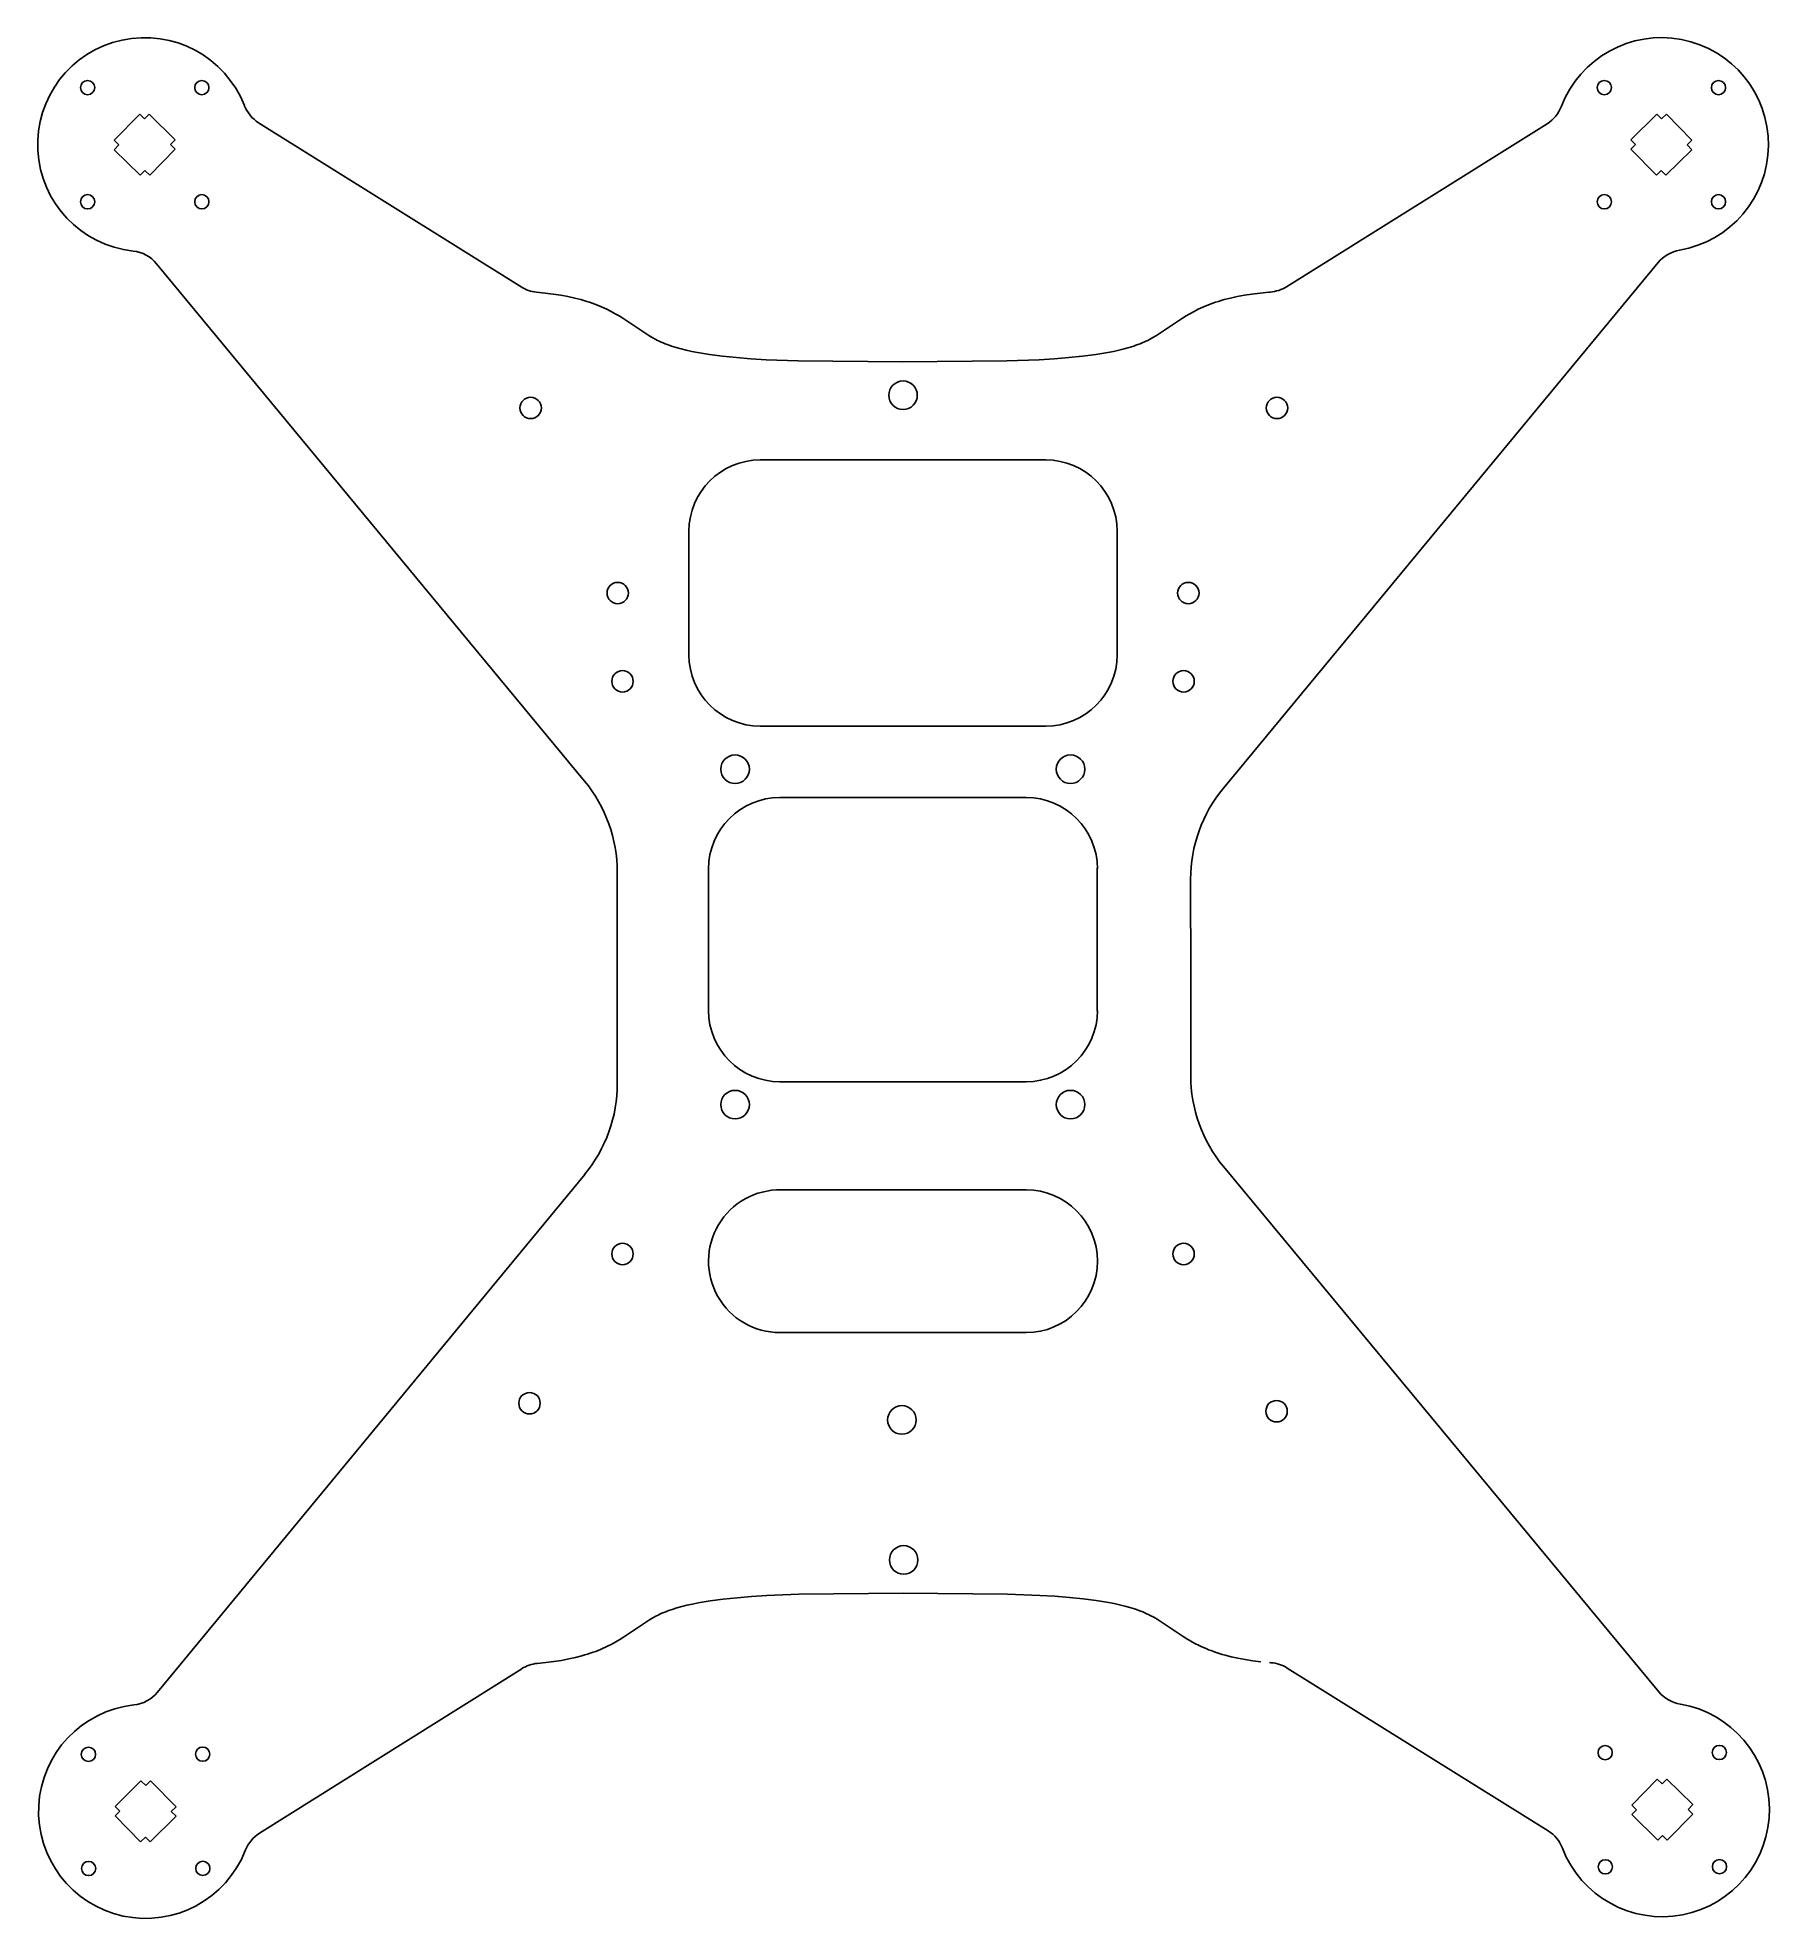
# Model space of a CAD drawing. Header units: millimetres. Extents: x 133 to 376, y 0 to 264.
import ezdxf

# ---------------------------------------------------------------- set-up
doc = ezdxf.new("R2010")
doc.units = ezdxf.units.MM
doc.layers.add('CORTES_INTERIORES', color=1, linetype='Continuous')
doc.layers.add('FRAME', color=7, linetype='Continuous')

msp = doc.modelspace()

# ---------------------------------------------------------------- linework, layer by layer
at = {"linetype": 'Continuous'}
for centre, radius, start, end in [((148.29, 248.51), 15, 21.4724, 263.7411), ((360.78, 248.51), 15, 279.757, 158.9606), ((166.9, 255.83), 5, 201.4724, 237.9565), ((342.11, 255.69), 5, 302.0435, 338.9606), ((146.11, 228.63), 5, 39.5884, 83.7411), ((364.17, 228.8), 5, 99.757, 140.4116), ((146.21, 34.85), 5, 276.3223, 320.4749), ((364.27, 34.92), 5, 219.6518, 260.3064), ((148.42, 14.97), 15, 96.3223, 338.5909), ((360.91, 15.21), 15, 201.1027, 80.3064), ((167.04, 7.67), 5, 122.1068, 158.5909), ((342.25, 8.01), 5, 21.1027, 58.0199)]:
    msp.add_arc(centre, radius, start, end, dxfattribs=at)
at = {"layer": 'CORTES_INTERIORES'}
for p, q in [((147.59, 252.79), (144.01, 249.16)), ((148.27, 252.12), (147.59, 252.79)), ((148.93, 252.79), (148.27, 252.12)), ((152.56, 249.21), (148.93, 252.79)), ((356.5, 249.21), (360.13, 252.79)), ((360.13, 252.79), (360.8, 252.12)), ((360.8, 252.12), (361.48, 252.79)), ((361.48, 252.79), (365.06, 249.16)), ((144.01, 249.16), (144.68, 248.49)), ((144.68, 248.49), (144.01, 247.81)), ((144.01, 247.81), (147.64, 244.23)), ((148.99, 244.24), (152.57, 247.87)), ((151.89, 248.53), (152.56, 249.21)), ((152.57, 247.87), (151.89, 248.53)), ((357.17, 248.53), (356.5, 249.21)), ((356.5, 247.87), (357.17, 248.53)), ((360.08, 244.24), (356.5, 247.87)), ((365.05, 247.81), (361.42, 244.23)), ((365.06, 249.16), (364.38, 248.49)), ((364.38, 248.49), (365.05, 247.81)), ((147.64, 244.23), (148.31, 244.91)), ((148.31, 244.91), (148.99, 244.24)), ((360.76, 244.91), (360.08, 244.24)), ((361.42, 244.23), (360.76, 244.91)), ((274.53, 204.34), (234.53, 204.34)), ((224.53, 194.34), (224.53, 177.03)), ((284.53, 177.03), (284.53, 194.34)), ((234.53, 167.03), (254.53, 167.03)), ((254.53, 167.03), (274.53, 167.03)), ((271.78, 157.03), (237.28, 157.03)), ((227.28, 147.03), (227.29, 147.03)), ((227.29, 147.03), (227.29, 127.03)), ((281.75, 127.11), (281.75, 147.11)), ((281.75, 147.11), (281.78, 147.03)), ((227.29, 127.03), (227.28, 127.2)), ((281.78, 127.2), (281.75, 127.11)), ((237.28, 117.2), (271.78, 117.2)), ((271.78, 102.06), (237.45, 102.06)), ((271.78, 102.06), (271.78, 102.06)), ((237.28, 82.06), (271.78, 82.06)), ((144.14, 15.67), (147.77, 19.25)), ((147.77, 19.25), (148.43, 18.58)), ((148.43, 18.58), (149.11, 19.25)), ((149.11, 19.25), (152.7, 15.62)), ((360.2, 19.48), (356.62, 15.85)), ((360.88, 18.81), (360.2, 19.48)), ((361.55, 19.49), (360.88, 18.81)), ((365.18, 15.91), (361.55, 19.49)), ((356.62, 15.85), (357.3, 15.18)), ((364.51, 15.23), (365.18, 15.91)), ((144.81, 14.99), (144.14, 15.67)), ((144.14, 14.32), (144.81, 14.99)), ((147.72, 10.7), (144.14, 14.32)), ((152.69, 14.28), (149.07, 10.69)), ((152.7, 15.62), (152.02, 14.96)), ((152.02, 14.96), (152.69, 14.28)), ((357.3, 15.18), (356.63, 14.51)), ((356.63, 14.51), (360.27, 10.93)), ((361.61, 10.94), (365.19, 14.57)), ((365.19, 14.57), (364.51, 15.23)), ((148.4, 11.37), (147.72, 10.7)), ((149.07, 10.69), (148.4, 11.37)), ((360.27, 10.93), (360.93, 11.6)), ((360.93, 11.6), (361.61, 10.94))]:
    msp.add_line(p, q, dxfattribs=at)
for centre, radius in [((140.29, 256.51), 1), ((156.29, 256.51), 1), ((352.78, 256.51), 1), ((368.78, 256.51), 1), ((140.29, 240.51), 1), ((156.29, 240.51), 1), ((352.78, 240.51), 1), ((368.78, 240.51), 1), ((254.53, 213.4), 2), ((202.36, 211.62), 1.5), ((306.92, 211.62), 1.5), ((214.56, 185.68), 1.5), ((294.5, 185.68), 1.5), ((215.23, 173.31), 1.5), ((293.83, 173.31), 1.5), ((231, 161), 2), ((278, 161), 2), ((231, 114), 2), ((278, 114), 2), ((215.23, 93.07), 1.5), ((293.83, 93.07), 1.5), ((202.2, 72.16), 1.5), ((254.37, 69.82), 2), ((306.86, 71.04), 1.5), ((254.62, 50.2), 2), ((140.41, 22.96), 1), ((156.41, 22.98), 1), ((352.9, 23.2), 1), ((368.9, 23.22), 1), ((140.43, 6.96), 1), ((156.43, 6.98), 1), ((352.92, 7.2), 1), ((368.92, 7.22), 1)]:
    msp.add_circle(centre, radius, dxfattribs=at)
for centre, start, end in [((234.53, 194.34), 90, 180), ((274.53, 194.34), 360, 90), ((234.53, 177.03), 180, 270), ((274.53, 177.03), 270, 0), ((237.28, 147.03), 90, 180), ((271.78, 147.03), 0, 90), ((237.28, 127.2), 180, 270), ((271.78, 127.2), 270, 0), ((237.28, 92.06), 89.0135, 270), ((271.78, 92.06), 270, 90)]:
    msp.add_arc(centre, 10, start, end, dxfattribs=at)
at = {"layer": 'FRAME'}
for p, q in [((201.01, 228.58), (164.25, 251.59)), ((344.76, 251.45), (308.27, 228.61)), ((299.41, 158.33), (360.31, 231.99)), ((149.96, 231.82), (209.9, 159.33)), ((204.38, 227.72), (203.17, 227.84)), ((205.52, 227.58), (204.38, 227.72)), ((206.59, 227.41), (205.52, 227.58)), ((207.59, 227.23), (206.59, 227.41)), ((208.53, 227.02), (207.59, 227.23)), ((209.4, 226.8), (208.53, 227.02)), ((209.82, 226.68), (209.4, 226.8)), ((210.23, 226.55), (209.82, 226.68)), ((299.12, 226.68), (298.71, 226.55)), ((299.54, 226.8), (299.12, 226.68)), ((300.41, 227.02), (299.54, 226.8)), ((301.35, 227.23), (300.41, 227.02)), ((302.35, 227.41), (301.35, 227.23)), ((303.42, 227.58), (302.35, 227.41)), ((304.56, 227.72), (303.42, 227.58)), ((305.78, 227.84), (304.56, 227.72)), ((305.98, 227.86), (305.78, 227.84)), ((210.62, 226.43), (210.23, 226.55)), ((211, 226.3), (210.62, 226.43)), ((211.37, 226.16), (211, 226.3)), ((211.72, 226.02), (211.37, 226.16)), ((212.07, 225.88), (211.72, 226.02)), ((212.4, 225.74), (212.07, 225.88)), ((212.72, 225.59), (212.4, 225.74)), ((213.04, 225.44), (212.72, 225.59)), ((213.64, 225.14), (213.04, 225.44)), ((214.21, 224.83), (213.64, 225.14)), ((214.75, 224.51), (214.21, 224.83)), ((215.27, 224.19), (214.75, 224.51)), ((218.48, 222.03), (215.27, 224.19)), ((293.67, 224.19), (290.46, 222.03)), ((294.19, 224.51), (293.67, 224.19)), ((294.73, 224.83), (294.19, 224.51)), ((295.3, 225.14), (294.73, 224.83)), ((295.9, 225.44), (295.3, 225.14)), ((296.21, 225.59), (295.9, 225.44)), ((296.54, 225.74), (296.21, 225.59)), ((296.87, 225.88), (296.54, 225.74)), ((297.22, 226.02), (296.87, 225.88)), ((297.57, 226.16), (297.22, 226.02)), ((297.94, 226.3), (297.57, 226.16)), ((298.32, 226.43), (297.94, 226.3)), ((298.71, 226.55), (298.32, 226.43)), ((218.92, 221.75), (218.48, 222.03)), ((219.39, 221.48), (218.92, 221.75)), ((219.88, 221.22), (219.39, 221.48)), ((289.55, 221.48), (289.06, 221.22)), ((290.02, 221.75), (289.55, 221.48)), ((290.46, 222.03), (290.02, 221.75)), ((220.13, 221.09), (219.88, 221.22)), ((220.38, 220.97), (220.13, 221.09)), ((220.65, 220.85), (220.38, 220.97)), ((220.92, 220.73), (220.65, 220.85)), ((221.2, 220.62), (220.92, 220.73)), ((221.49, 220.5), (221.2, 220.62)), ((221.79, 220.4), (221.49, 220.5)), ((222.09, 220.29), (221.79, 220.4)), ((222.75, 220.09), (222.09, 220.29)), ((223.44, 219.9), (222.75, 220.09)), ((224.16, 219.72), (223.44, 219.9)), ((224.93, 219.55), (224.16, 219.72)), ((225.73, 219.39), (224.93, 219.55)), ((226.56, 219.25), (225.73, 219.39)), ((227.42, 219.11), (226.56, 219.25)), ((229.25, 218.87), (227.42, 219.11)), ((231.19, 218.67), (229.25, 218.87)), ((279.69, 218.87), (277.75, 218.67)), ((281.52, 219.11), (279.69, 218.87)), ((282.38, 219.25), (281.52, 219.11)), ((283.21, 219.39), (282.38, 219.25)), ((284.01, 219.55), (283.21, 219.39)), ((284.78, 219.72), (284.01, 219.55)), ((285.5, 219.9), (284.78, 219.72)), ((286.19, 220.09), (285.5, 219.9)), ((286.85, 220.29), (286.19, 220.09)), ((287.15, 220.4), (286.85, 220.29)), ((287.45, 220.5), (287.15, 220.4)), ((287.74, 220.62), (287.45, 220.5)), ((288.02, 220.73), (287.74, 220.62)), ((288.29, 220.85), (288.02, 220.73)), ((288.56, 220.97), (288.29, 220.85)), ((288.81, 221.09), (288.56, 220.97)), ((289.06, 221.22), (288.81, 221.09)), ((233.23, 218.51), (231.19, 218.67)), ((235.35, 218.38), (233.23, 218.51)), ((239.85, 218.2), (235.35, 218.38)), ((254.47, 218.07), (239.85, 218.2)), ((269.09, 218.2), (254.47, 218.07)), ((273.59, 218.38), (269.09, 218.2)), ((275.71, 218.51), (273.59, 218.38)), ((277.75, 218.67), (275.71, 218.51)), ((214.49, 146.57), (214.48, 131.78)), ((294.83, 131.82), (294.82, 145.57)), ((214.5, 116.98), (214.48, 131.78)), ((294.83, 131.82), (294.83, 118.07)), ((150.07, 31.67), (209.93, 104.22)), ((299.44, 105.32), (360.43, 31.73)), ((231.28, 44.9), (229.35, 44.7)), ((233.32, 45.07), (231.28, 44.9)), ((235.45, 45.2), (233.32, 45.07)), ((239.94, 45.39), (235.45, 45.2)), ((254.57, 45.53), (239.94, 45.39)), ((269.19, 45.42), (254.57, 45.53)), ((273.68, 45.24), (269.19, 45.42)), ((275.81, 45.12), (273.68, 45.24)), ((277.85, 44.95), (275.81, 45.12)), ((279.78, 44.76), (277.85, 44.95)), ((219.98, 42.35), (219.49, 42.08)), ((220.23, 42.47), (219.98, 42.35)), ((220.48, 42.6), (220.23, 42.47)), ((220.75, 42.72), (220.48, 42.6)), ((221.02, 42.83), (220.75, 42.72)), ((221.3, 42.95), (221.02, 42.83)), ((221.59, 43.06), (221.3, 42.95)), ((221.88, 43.17), (221.59, 43.06)), ((222.19, 43.27), (221.88, 43.17)), ((222.84, 43.48), (222.19, 43.27)), ((223.53, 43.67), (222.84, 43.48)), ((224.26, 43.85), (223.53, 43.67)), ((225.02, 44.02), (224.26, 43.85)), ((225.82, 44.18), (225.02, 44.02)), ((226.66, 44.32), (225.82, 44.18)), ((227.52, 44.46), (226.66, 44.32)), ((229.35, 44.7), (227.52, 44.46)), ((281.61, 44.52), (279.78, 44.76)), ((282.47, 44.39), (281.61, 44.52)), ((283.31, 44.24), (282.47, 44.39)), ((284.11, 44.09), (283.31, 44.24)), ((284.87, 43.92), (284.11, 44.09)), ((285.6, 43.74), (284.87, 43.92)), ((286.29, 43.55), (285.6, 43.74)), ((286.95, 43.35), (286.29, 43.55)), ((287.25, 43.24), (286.95, 43.35)), ((287.55, 43.13), (287.25, 43.24)), ((287.84, 43.02), (287.55, 43.13)), ((288.12, 42.91), (287.84, 43.02)), ((288.39, 42.79), (288.12, 42.91)), ((288.65, 42.67), (288.39, 42.79)), ((288.91, 42.55), (288.65, 42.67)), ((289.16, 42.42), (288.91, 42.55)), ((289.65, 42.16), (289.16, 42.42)), ((218.58, 41.53), (215.37, 39.37)), ((219.02, 41.81), (218.58, 41.53)), ((219.49, 42.08), (219.02, 41.81)), ((290.12, 41.89), (289.65, 42.16)), ((290.56, 41.61), (290.12, 41.89)), ((293.77, 39.46), (290.56, 41.61)), ((210.33, 37), (209.93, 36.88)), ((210.72, 37.13), (210.33, 37)), ((211.1, 37.26), (210.72, 37.13)), ((211.47, 37.39), (211.1, 37.26)), ((211.83, 37.53), (211.47, 37.39)), ((212.17, 37.67), (211.83, 37.53)), ((212.5, 37.82), (212.17, 37.67)), ((212.83, 37.96), (212.5, 37.82)), ((213.15, 38.11), (212.83, 37.96)), ((213.74, 38.42), (213.15, 38.11)), ((214.31, 38.73), (213.74, 38.42)), ((214.85, 39.05), (214.31, 38.73)), ((215.37, 39.37), (214.85, 39.05)), ((294.29, 39.13), (293.77, 39.46)), ((294.83, 38.82), (294.29, 39.13)), ((295.4, 38.51), (294.83, 38.82)), ((296, 38.21), (295.4, 38.51)), ((296.32, 38.05), (296, 38.21)), ((296.64, 37.91), (296.32, 38.05)), ((296.98, 37.77), (296.64, 37.91)), ((297.32, 37.62), (296.98, 37.77)), ((297.68, 37.49), (297.32, 37.62)), ((298.05, 37.35), (297.68, 37.49)), ((298.42, 37.22), (298.05, 37.35)), ((298.82, 37.1), (298.42, 37.22)), ((299.22, 36.97), (298.82, 37.1)), ((299.64, 36.85), (299.22, 36.97)), ((201.12, 34.96), (164.38, 11.91)), ((204.48, 35.82), (203.28, 35.7)), ((205.62, 35.97), (204.48, 35.82)), ((206.69, 36.13), (205.62, 35.97)), ((207.69, 36.32), (206.69, 36.13)), ((208.63, 36.53), (207.69, 36.32)), ((209.51, 36.75), (208.63, 36.53)), ((209.93, 36.88), (209.51, 36.75)), ((300.52, 36.63), (299.64, 36.85)), ((301.46, 36.43), (300.52, 36.63)), ((302.46, 36.24), (301.46, 36.43)), ((303.53, 36.08), (302.46, 36.24)), ((304.67, 35.93), (303.53, 36.08)), ((306.09, 35.8), (305.88, 35.81)), ((344.9, 12.25), (308.37, 35.05))]:
    msp.add_line(p, q, dxfattribs=at)
for centre, radius, start, end in [((203.67, 232.82), 5, 237.9565, 264.3505), ((305.61, 232.85), 5, 274.223, 302.0435), ((194.49, 146.59), 20, 359.9683, 39.5884), ((314.82, 145.59), 20, 140.4116, 180.0317), ((194.5, 116.95), 20, 320.4749, 0.095), ((314.83, 118.08), 20, 180.0317, 219.6518), ((203.78, 30.73), 5, 95.7129, 122.1068), ((305.72, 30.81), 5, 58.0199, 85.8404)]:
    msp.add_arc(centre, radius, start, end, dxfattribs=at)

doc.saveas('drawing.dxf')
